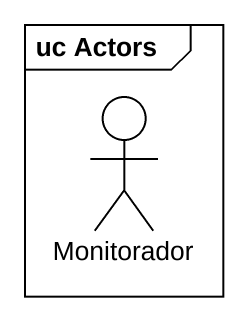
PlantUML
@startuml
mainframe uc Actors
actor Monitorador
@enduml
